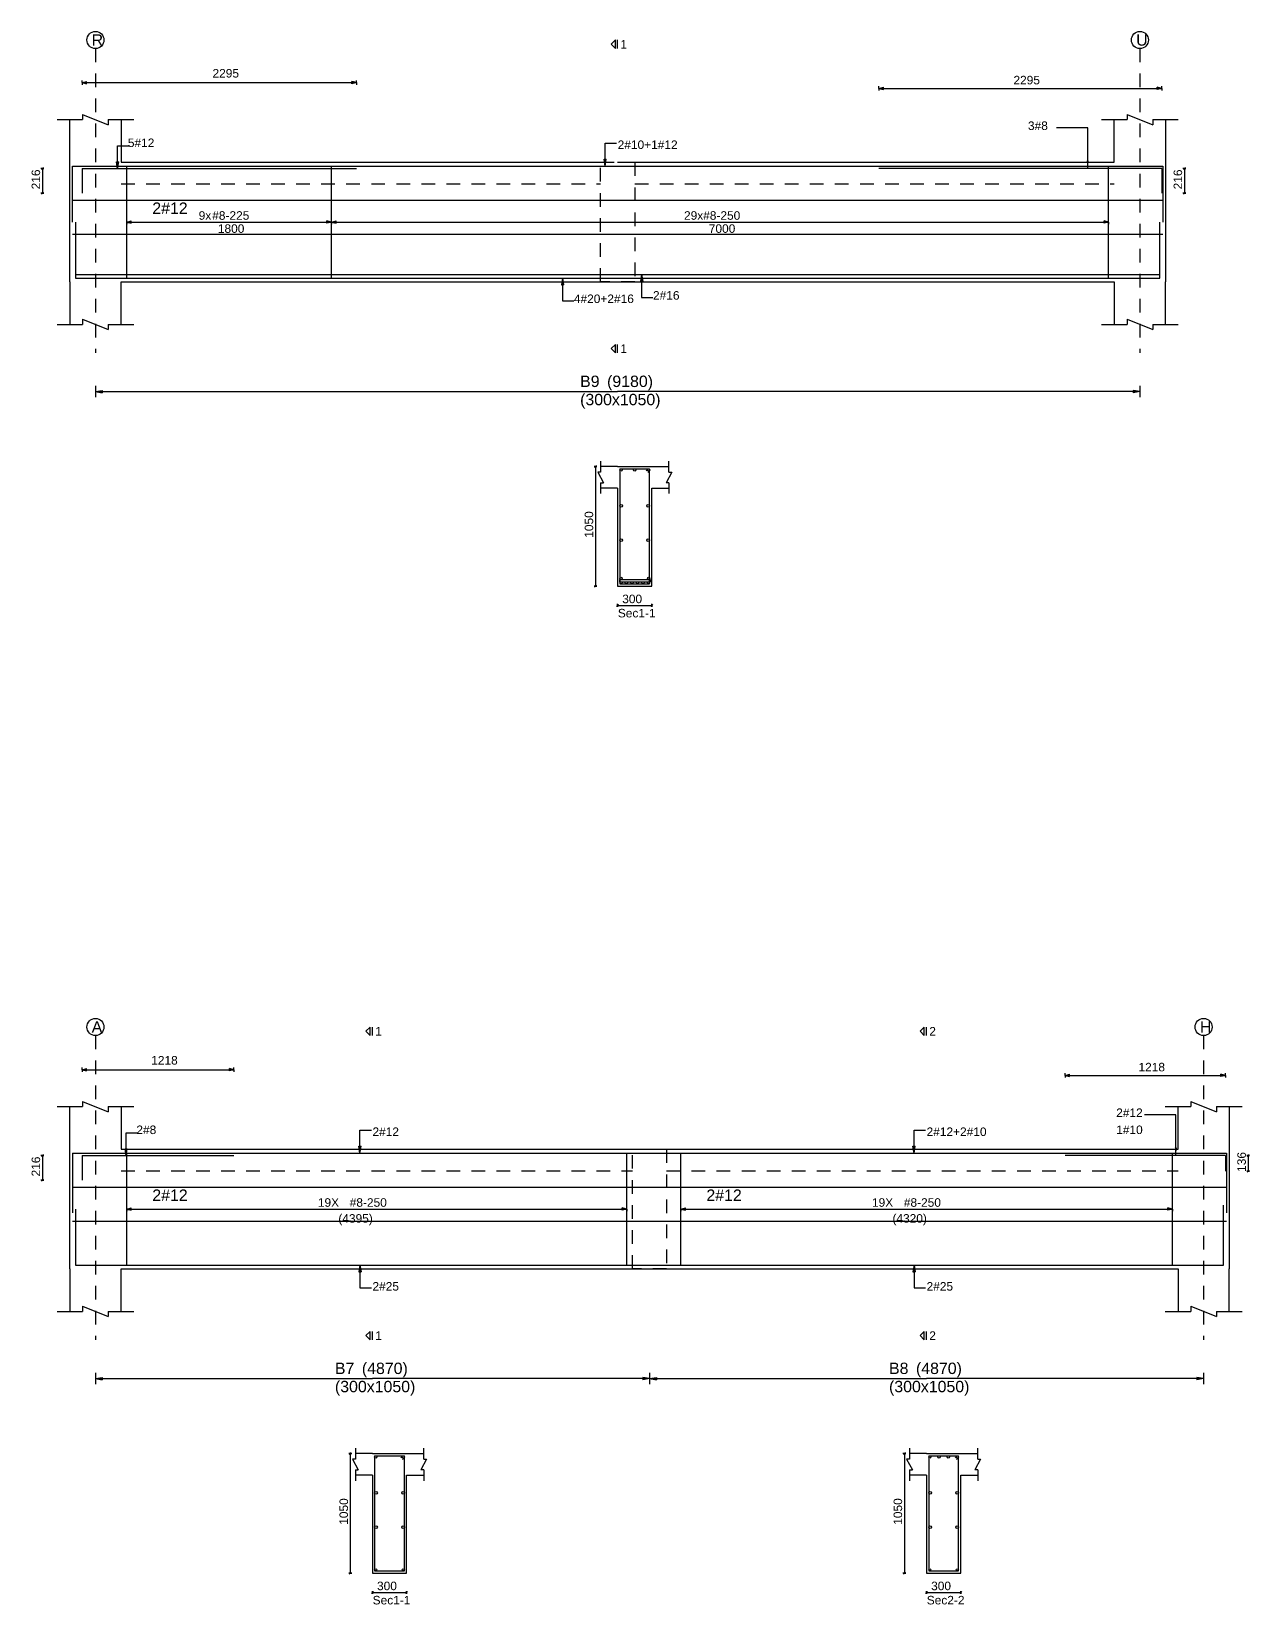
# Model space of a CAD drawing. Extents: x 0 to 98, y 3 to 248.
# Drawn here: x 0.44 to 11.14, y 95.08 to 108.91 of the extents above; entities that cross this region are included whole.
import ezdxf

# ---------------------------------------------------------------- set-up
doc = ezdxf.new("R2010")
doc.units = 0
doc.linetypes.add('ACAD_ISO02W100', pattern=[15, 12, -3])
for name, color, linetype in [('Axisline', 1, 'CONTINUOUS'), ('Axisline_Name', 2, 'CONTINUOUS'), ('Beam_bottombarlabeling', 2, 'CONTINUOUS'), ('Beam_Cross_Label', 4, 'CONTINUOUS'), ('Beam_CrossSection', 2, 'CONTINUOUS'), ('Beam_Dimensions_LS', 3, 'CONTINUOUS'), ('Beam_NameLS', 6, 'CONTINUOUS'), ('Beam_topbarsLabeling', 2, 'CONTINUOUS'), ('dim_all', 7, 'CONTINUOUS'), ('Extra_Topsteel_Labeling', 2, 'CONTINUOUS'), ('Extrabars', 7, 'CONTINUOUS'), ('Longsection', 2, 'CONTINUOUS'), ('main_botbars', 4, 'CONTINUOUS'), ('main_topbars', 4, 'CONTINUOUS'), ('SecondaryBeam', 2, 'CONTINUOUS'), ('SectionLine', 4, 'CONTINUOUS'), ('Sidefacebar', 140, 'CONTINUOUS'), ('Slabline', 253, 'CONTINUOUS'), ('Spacerbar', 7, 'CONTINUOUS'), ('span_dim', 7, 'CONTINUOUS'), ('spanline', 7, 'CONTINUOUS'), ('Stirrup_bar', 1, 'CONTINUOUS'), ('Stirrup_Dia_Spacing', 2, 'CONTINUOUS'), ('Stirrup_Length', 7, 'CONTINUOUS'), ('Stirrup_Numbers', 2, 'CONTINUOUS')]:
    doc.layers.add(name, color=color, linetype=linetype)
doc.styles.add('STRUDS_Arial', font='ARIAL.TTF', dxfattribs={"height": 0.04})

msp = doc.modelspace()

# ---------------------------------------------------------------- linework, layer by layer
at = {"layer": 'Axisline', "linetype": 'ACAD_ISO02W100', "ltscale": 0.01}
for p, q in [((1, 108.755), (1, 106.08)), ((10.18, 108.755), (10.18, 106.08)), ((1, 100.08), (1, 97.405)), ((10.74, 100.08), (10.74, 97.405))]:
    msp.add_line(p, q, dxfattribs=at)
at = {"layer": 'Axisline'}
for centre in [(1, 108.83), (10.18, 108.83), (1, 100.155), (10.74, 100.155)]:
    msp.add_circle(centre, 0.075, dxfattribs=at)
at = {"layer": 'Beam_bottombarlabeling'}
for p, q in [((5.105, 106.738), (5.095, 106.678)), ((5.105, 106.738), (5.105, 106.538)), ((5.105, 106.738), (5.115, 106.678)), ((5.8005, 106.768), (5.7905, 106.708)), ((5.8005, 106.768), (5.8005, 106.568)), ((5.8005, 106.768), (5.8105, 106.708)), ((5.095, 106.678), (5.115, 106.678)), ((5.7905, 106.708), (5.8105, 106.708)), ((5.105, 106.538), (5.205, 106.538)), ((5.8005, 106.568), (5.9005, 106.568)), ((3.325, 98.063), (3.315, 98.003)), ((3.325, 98.063), (3.325, 97.863)), ((3.325, 98.063), (3.335, 98.003)), ((8.195, 98.063), (8.185, 98.003)), ((8.195, 98.063), (8.195, 97.863)), ((8.195, 98.063), (8.205, 98.003)), ((3.315, 98.003), (3.335, 98.003)), ((8.185, 98.003), (8.205, 98.003)), ((3.325, 97.863), (3.425, 97.863)), ((8.195, 97.863), (8.295, 97.863))]:
    msp.add_line(p, q, dxfattribs=at)
for points in [[(5.105, 106.738), (5.095, 106.678), (5.105, 106.738), (5.115, 106.678)], [(5.8005, 106.768), (5.7905, 106.708), (5.8005, 106.768), (5.8105, 106.708)], [(3.325, 98.063), (3.315, 98.003), (3.325, 98.063), (3.335, 98.003)], [(8.195, 98.063), (8.185, 98.003), (8.195, 98.063), (8.205, 98.003)]]:
    msp.add_solid(points, dxfattribs=at)
at = {"layer": 'Beam_CrossSection'}
for p, q in [((5.44, 105.128), (5.44, 105.033)), ((5.59, 105.08), (5.44, 105.08)), ((5.59, 105.08), (5.89, 105.08)), ((5.59, 105.08), (5.59, 105.08)), ((5.89, 105.08), (5.89, 105.08)), ((5.89, 105.08), (6.04, 105.08)), ((6.04, 105.033), (6.04, 105.128)), ((5.44, 105.033), (5.415, 105.033)), ((5.415, 105.033), (5.465, 104.938)), ((6.065, 105.033), (6.015, 104.938)), ((6.04, 105.033), (6.065, 105.033)), ((5.44, 104.938), (5.44, 104.843)), ((5.44, 104.938), (5.465, 104.938)), ((5.59, 104.89), (5.44, 104.89)), ((5.59, 104.89), (5.59, 104.03)), ((5.89, 104.03), (5.89, 104.89)), ((5.89, 104.89), (6.04, 104.89)), ((6.04, 104.938), (6.015, 104.938)), ((6.04, 104.938), (6.04, 104.843)), ((5.59, 104.03), (5.89, 104.03)), ((3.285, 96.4525), (3.285, 96.3575)), ((3.435, 96.405), (3.285, 96.405)), ((3.435, 96.405), (3.735, 96.405)), ((3.435, 96.405), (3.435, 96.405)), ((3.735, 96.405), (3.735, 96.405)), ((3.735, 96.405), (3.885, 96.405)), ((3.885, 96.3575), (3.885, 96.4525)), ((8.155, 96.4525), (8.155, 96.3575)), ((8.305, 96.405), (8.155, 96.405)), ((8.305, 96.405), (8.605, 96.405)), ((8.305, 96.405), (8.305, 96.405)), ((8.605, 96.405), (8.605, 96.405)), ((8.605, 96.405), (8.755, 96.405)), ((8.755, 96.3575), (8.755, 96.4525)), ((3.285, 96.3575), (3.26, 96.3575)), ((3.26, 96.3575), (3.31, 96.2625)), ((3.285, 96.2625), (3.285, 96.1675)), ((3.285, 96.2625), (3.31, 96.2625)), ((3.91, 96.3575), (3.86, 96.2625)), ((3.885, 96.2625), (3.86, 96.2625)), ((3.885, 96.3575), (3.91, 96.3575)), ((3.885, 96.2625), (3.885, 96.1675)), ((8.155, 96.3575), (8.13, 96.3575)), ((8.13, 96.3575), (8.18, 96.2625)), ((8.155, 96.2625), (8.155, 96.1675)), ((8.155, 96.2625), (8.18, 96.2625)), ((8.78, 96.3575), (8.73, 96.2625)), ((8.755, 96.2625), (8.73, 96.2625)), ((8.755, 96.3575), (8.78, 96.3575)), ((8.755, 96.2625), (8.755, 96.1675)), ((3.435, 96.215), (3.285, 96.215)), ((3.435, 96.215), (3.435, 95.355)), ((3.735, 95.355), (3.735, 96.215)), ((3.735, 96.215), (3.885, 96.215)), ((8.305, 96.215), (8.155, 96.215)), ((8.305, 96.215), (8.305, 95.355)), ((8.605, 95.355), (8.605, 96.215)), ((8.605, 96.215), (8.755, 96.215)), ((3.435, 95.355), (3.735, 95.355)), ((8.305, 95.355), (8.605, 95.355))]:
    msp.add_line(p, q, dxfattribs=at)
at = {"layer": 'Beam_topbarsLabeling'}
for p, q in [((5.48, 107.722), (5.48, 107.922)), ((5.48, 107.922), (5.58, 107.922)), ((5.48, 107.722), (5.47, 107.782)), ((5.47, 107.782), (5.49, 107.782)), ((5.48, 107.722), (5.49, 107.782)), ((5.48, 107.782), (5.485, 107.782)), ((3.325, 99.047), (3.325, 99.247)), ((3.325, 99.247), (3.425, 99.247)), ((8.195, 99.047), (8.195, 99.247)), ((8.195, 99.247), (8.295, 99.247)), ((3.325, 99.047), (3.315, 99.107)), ((3.315, 99.107), (3.335, 99.107)), ((3.325, 99.047), (3.335, 99.107)), ((3.325, 99.107), (3.33, 99.107)), ((8.195, 99.047), (8.185, 99.107)), ((8.185, 99.107), (8.205, 99.107)), ((8.195, 99.047), (8.205, 99.107)), ((8.195, 99.107), (8.2, 99.107))]:
    msp.add_line(p, q, dxfattribs=at)
for points in [[(5.48, 107.722), (5.47, 107.782), (5.48, 107.722), (5.49, 107.782)], [(3.325, 99.047), (3.315, 99.107), (3.325, 99.047), (3.335, 99.107)], [(8.195, 99.047), (8.185, 99.107), (8.195, 99.047), (8.205, 99.107)]]:
    msp.add_solid(points, dxfattribs=at)
at = {"layer": 'dim_all'}
for p, q in [((0.883, 108.455), (0.883, 108.475)), ((0.883, 108.455), (0.883, 108.468)), ((0.883, 108.455), (0.883, 108.468)), ((0.883, 108.455), (0.923, 108.465)), ((0.883, 108.455), (0.883, 108.435)), ((0.883, 108.455), (0.923, 108.445)), ((0.883, 108.455), (0.883, 108.443)), ((0.883, 108.455), (0.883, 108.443)), ((0.883, 108.455), (3.295, 108.455)), ((0.923, 108.445), (0.923, 108.465)), ((3.295, 108.455), (3.255, 108.465)), ((3.255, 108.445), (3.255, 108.465)), ((3.295, 108.455), (3.255, 108.445)), ((3.295, 108.455), (3.295, 108.475)), ((3.295, 108.455), (3.295, 108.468)), ((3.295, 108.455), (3.295, 108.468)), ((3.295, 108.455), (3.295, 108.435)), ((3.295, 108.455), (3.295, 108.443)), ((3.295, 108.455), (3.295, 108.443)), ((7.885, 108.405), (7.885, 108.425)), ((7.885, 108.405), (7.885, 108.418)), ((7.885, 108.405), (7.885, 108.418)), ((7.885, 108.405), (7.925, 108.415)), ((7.885, 108.405), (7.885, 108.385)), ((7.885, 108.405), (7.925, 108.395)), ((7.885, 108.405), (7.885, 108.393)), ((7.885, 108.405), (7.885, 108.393)), ((7.885, 108.405), (10.372, 108.405)), ((7.925, 108.395), (7.925, 108.415)), ((10.372, 108.405), (10.332, 108.415)), ((10.332, 108.395), (10.332, 108.415)), ((10.372, 108.405), (10.332, 108.395)), ((10.372, 108.405), (10.372, 108.425)), ((10.372, 108.405), (10.372, 108.418)), ((10.372, 108.405), (10.372, 108.418)), ((10.372, 108.405), (10.372, 108.385)), ((10.372, 108.405), (10.372, 108.393)), ((10.372, 108.405), (10.372, 108.393)), ((0.534, 107.701), (0.5428, 107.709)), ((0.534, 107.701), (0.5428, 107.709)), ((10.571, 107.701), (10.5798, 107.709)), ((0.534, 107.701), (0.5215, 107.701)), ((0.534, 107.701), (0.5215, 107.701)), ((0.534, 107.701), (0.5252, 107.692)), ((0.534, 107.701), (0.5252, 107.692)), ((0.534, 107.701), (0.5465, 107.701)), ((0.534, 107.701), (0.534, 107.484)), ((0.534, 107.701), (0.5465, 107.701)), ((0.534, 107.701), (0.534, 107.484)), ((10.571, 107.701), (10.5585, 107.701)), ((10.571, 107.701), (10.5622, 107.692)), ((10.571, 107.701), (10.5835, 107.701)), ((10.571, 107.701), (10.571, 107.484)), ((0.534, 107.484), (0.5215, 107.484)), ((0.534, 107.484), (0.5215, 107.484)), ((0.534, 107.484), (0.5252, 107.475)), ((0.534, 107.484), (0.5252, 107.475)), ((0.534, 107.484), (0.5428, 107.493)), ((0.534, 107.484), (0.5428, 107.493)), ((0.534, 107.484), (0.5465, 107.484)), ((0.534, 107.484), (0.5465, 107.484)), ((10.571, 107.484), (10.5585, 107.484)), ((10.571, 107.484), (10.5622, 107.475)), ((10.571, 107.484), (10.5798, 107.493)), ((10.571, 107.484), (10.5835, 107.484)), ((5.395, 105.08), (5.3825, 105.08)), ((5.395, 105.08), (5.3862, 105.071)), ((5.395, 105.08), (5.4038, 105.089)), ((5.395, 105.08), (5.4075, 105.08)), ((5.395, 105.08), (5.395, 104.03)), ((5.395, 104.03), (5.3825, 104.03)), ((5.395, 104.03), (5.3862, 104.021)), ((5.395, 104.03), (5.4038, 104.039)), ((5.395, 104.03), (5.4075, 104.03)), ((5.59, 103.86), (5.5812, 103.851)), ((5.59, 103.86), (5.59, 103.873)), ((5.59, 103.86), (5.5988, 103.869)), ((5.59, 103.86), (5.59, 103.848)), ((5.59, 103.86), (5.89, 103.86)), ((5.89, 103.86), (5.8812, 103.851)), ((5.89, 103.86), (5.89, 103.873)), ((5.89, 103.86), (5.8988, 103.869)), ((5.89, 103.86), (5.89, 103.848)), ((0.883, 99.78), (0.883, 99.8)), ((0.883, 99.78), (0.883, 99.7925)), ((0.883, 99.78), (0.883, 99.7925)), ((0.883, 99.78), (0.923, 99.79)), ((0.883, 99.78), (0.883, 99.76)), ((0.883, 99.78), (0.923, 99.77)), ((0.883, 99.78), (0.883, 99.7675)), ((0.883, 99.78), (0.883, 99.7675)), ((0.883, 99.78), (2.2175, 99.78)), ((0.923, 99.77), (0.923, 99.79)), ((2.2175, 99.78), (2.1775, 99.79)), ((2.1775, 99.77), (2.1775, 99.79)), ((2.2175, 99.78), (2.1775, 99.77)), ((2.2175, 99.78), (2.2175, 99.8)), ((2.2175, 99.78), (2.2175, 99.7925)), ((2.2175, 99.78), (2.2175, 99.7925)), ((2.2175, 99.78), (2.2175, 99.76)), ((2.2175, 99.78), (2.2175, 99.7675)), ((2.2175, 99.78), (2.2175, 99.7675)), ((9.5225, 99.73), (9.5225, 99.75)), ((9.5225, 99.73), (9.5225, 99.75)), ((9.5225, 99.73), (9.5225, 99.7425)), ((9.5225, 99.73), (9.5225, 99.7425)), ((9.5225, 99.73), (9.5225, 99.7425)), ((9.5225, 99.73), (9.5225, 99.7425)), ((9.5225, 99.73), (9.5625, 99.74)), ((9.5225, 99.73), (9.5625, 99.74)), ((9.5225, 99.73), (9.5225, 99.71)), ((9.5225, 99.73), (9.5625, 99.72)), ((9.5225, 99.73), (9.5225, 99.7175)), ((9.5225, 99.73), (9.5225, 99.7175)), ((9.5225, 99.73), (10.932, 99.73)), ((9.5225, 99.73), (9.5225, 99.71)), ((9.5225, 99.73), (9.5625, 99.72)), ((9.5225, 99.73), (9.5225, 99.7175)), ((9.5225, 99.73), (9.5225, 99.7175)), ((9.5225, 99.73), (10.932, 99.73)), ((9.5625, 99.72), (9.5625, 99.74)), ((9.5625, 99.72), (9.5625, 99.74)), ((10.932, 99.73), (10.892, 99.74)), ((10.892, 99.72), (10.892, 99.74)), ((10.932, 99.73), (10.892, 99.74)), ((10.892, 99.72), (10.892, 99.74)), ((10.932, 99.73), (10.892, 99.72)), ((10.932, 99.73), (10.892, 99.72)), ((10.932, 99.73), (10.932, 99.75)), ((10.932, 99.73), (10.932, 99.75)), ((10.932, 99.73), (10.932, 99.7425)), ((10.932, 99.73), (10.932, 99.7425)), ((10.932, 99.73), (10.932, 99.7425)), ((10.932, 99.73), (10.932, 99.7425)), ((10.932, 99.73), (10.932, 99.71)), ((10.932, 99.73), (10.932, 99.7175)), ((10.932, 99.73), (10.932, 99.7175)), ((10.932, 99.73), (10.932, 99.71)), ((10.932, 99.73), (10.932, 99.7175)), ((10.932, 99.73), (10.932, 99.7175)), ((0.534, 99.0245), (0.5215, 99.0245)), ((0.534, 99.0245), (0.5215, 99.0245)), ((0.534, 99.0245), (0.5252, 99.0157)), ((0.534, 99.0245), (0.5252, 99.0157)), ((0.534, 99.0245), (0.5428, 99.0334)), ((0.534, 99.0245), (0.5428, 99.0334)), ((0.534, 99.0245), (0.5465, 99.0245)), ((0.534, 99.0245), (0.534, 98.8082)), ((0.534, 99.0245), (0.5465, 99.0245)), ((0.534, 99.0245), (0.534, 98.8082)), ((11.131, 99.0245), (11.1185, 99.0245)), ((11.131, 99.0245), (11.1185, 99.0245)), ((11.131, 99.0245), (11.1222, 99.0157)), ((11.131, 99.0245), (11.1222, 99.0157)), ((11.131, 99.0245), (11.1398, 99.0334)), ((11.131, 99.0245), (11.1398, 99.0334)), ((11.131, 99.0245), (11.1435, 99.0245)), ((11.131, 99.0245), (11.131, 98.8888)), ((11.131, 99.0245), (11.1435, 99.0245)), ((11.131, 99.0245), (11.131, 98.8888)), ((11.131, 98.8888), (11.1185, 98.8888)), ((11.131, 98.8888), (11.1185, 98.8888)), ((11.131, 98.8888), (11.1222, 98.8799)), ((11.131, 98.8888), (11.1222, 98.8799)), ((11.131, 98.8888), (11.1398, 98.8976)), ((11.131, 98.8888), (11.1398, 98.8976)), ((11.131, 98.8888), (11.1435, 98.8888)), ((11.131, 98.8888), (11.1435, 98.8888)), ((0.534, 98.8082), (0.5215, 98.8082)), ((0.534, 98.8082), (0.5215, 98.8082)), ((0.534, 98.8082), (0.5252, 98.7994)), ((0.534, 98.8082), (0.5252, 98.7994)), ((0.534, 98.8082), (0.5428, 98.817)), ((0.534, 98.8082), (0.5428, 98.817)), ((0.534, 98.8082), (0.5465, 98.8082)), ((0.534, 98.8082), (0.5465, 98.8082)), ((3.24, 96.405), (3.2275, 96.405)), ((3.24, 96.405), (3.2312, 96.3962)), ((3.24, 96.405), (3.2488, 96.4138)), ((3.24, 96.405), (3.2525, 96.405)), ((3.24, 96.405), (3.24, 95.355)), ((8.11, 96.405), (8.0975, 96.405)), ((8.11, 96.405), (8.1012, 96.3962)), ((8.11, 96.405), (8.1188, 96.4138)), ((8.11, 96.405), (8.1225, 96.405)), ((8.11, 96.405), (8.11, 95.355)), ((3.24, 95.355), (3.2275, 95.355)), ((3.24, 95.355), (3.2312, 95.3462)), ((3.24, 95.355), (3.2488, 95.3638)), ((3.24, 95.355), (3.2525, 95.355)), ((8.11, 95.355), (8.0975, 95.355)), ((8.11, 95.355), (8.1012, 95.3462)), ((8.11, 95.355), (8.1188, 95.3638)), ((8.11, 95.355), (8.1225, 95.355)), ((3.435, 95.185), (3.4262, 95.1762)), ((3.435, 95.185), (3.435, 95.1975)), ((3.435, 95.185), (3.4438, 95.1938)), ((3.435, 95.185), (3.435, 95.1725)), ((3.435, 95.185), (3.735, 95.185)), ((3.735, 95.185), (3.7262, 95.1762)), ((3.735, 95.185), (3.735, 95.1975)), ((3.735, 95.185), (3.7438, 95.1938)), ((3.735, 95.185), (3.735, 95.1725)), ((8.305, 95.185), (8.2962, 95.1762)), ((8.305, 95.185), (8.305, 95.1975)), ((8.305, 95.185), (8.3138, 95.1938)), ((8.305, 95.185), (8.305, 95.1725)), ((8.305, 95.185), (8.605, 95.185)), ((8.605, 95.185), (8.5962, 95.1762)), ((8.605, 95.185), (8.605, 95.1975)), ((8.605, 95.185), (8.6138, 95.1938)), ((8.605, 95.185), (8.605, 95.1725))]:
    msp.add_line(p, q, dxfattribs=at)
for points in [[(0.883, 108.455), (0.923, 108.465), (0.883, 108.455), (0.923, 108.445)], [(3.295, 108.455), (3.255, 108.465), (3.295, 108.455), (3.255, 108.445)], [(7.885, 108.405), (7.925, 108.415), (7.885, 108.405), (7.925, 108.395)], [(10.372, 108.405), (10.332, 108.415), (10.372, 108.405), (10.332, 108.395)], [(0.883, 99.78), (0.923, 99.79), (0.883, 99.78), (0.923, 99.77)], [(2.2175, 99.78), (2.1775, 99.79), (2.2175, 99.78), (2.1775, 99.77)], [(9.5225, 99.73), (9.5625, 99.74), (9.5225, 99.73), (9.5625, 99.72)], [(9.5225, 99.73), (9.5625, 99.74), (9.5225, 99.73), (9.5625, 99.72)], [(10.932, 99.73), (10.892, 99.74), (10.932, 99.73), (10.892, 99.72)], [(10.932, 99.73), (10.892, 99.74), (10.932, 99.73), (10.892, 99.72)]]:
    msp.add_solid(points, dxfattribs=at)
at = {"layer": 'Extra_Topsteel_Labeling'}
for p, q in [((9.721, 108.059), (9.446, 108.059)), ((9.721, 107.709), (9.721, 108.059)), ((1.195, 107.699), (1.195, 107.899)), ((1.195, 107.899), (1.295, 107.899)), ((1.195, 107.699), (1.185, 107.759)), ((1.185, 107.759), (1.205, 107.759)), ((1.195, 107.699), (1.205, 107.759)), ((1.195, 107.759), (1.2, 107.759)), ((10.4965, 99.384), (10.2215, 99.384)), ((10.4965, 99.034), (10.4965, 99.384)), ((1.27, 99.024), (1.27, 99.224)), ((1.27, 99.224), (1.37, 99.224)), ((1.27, 99.024), (1.26, 99.084)), ((1.26, 99.084), (1.28, 99.084)), ((1.27, 99.024), (1.28, 99.084)), ((1.27, 99.084), (1.275, 99.084))]:
    msp.add_line(p, q, dxfattribs=at)
for points in [[(1.195, 107.699), (1.185, 107.759), (1.195, 107.699), (1.205, 107.759)], [(9.721, 107.709), (9.711, 107.769), (9.721, 107.709), (9.731, 107.769)], [(1.27, 99.024), (1.26, 99.084), (1.27, 99.024), (1.28, 99.084)], [(10.4965, 99.034), (10.4865, 99.094), (10.4965, 99.034), (10.5065, 99.094)]]:
    msp.add_solid(points, dxfattribs=at)
at = {"layer": 'Extrabars'}
for p, q in [((0.883, 107.701), (0.883, 107.484)), ((0.883, 107.701), (3.295, 107.701)), ((10.372, 107.701), (7.885, 107.701)), ((10.372, 107.701), (10.372, 107.484)), ((0.883, 99.0245), (0.883, 98.8082)), ((0.883, 99.0245), (2.2175, 99.0245)), ((10.932, 99.0245), (9.5225, 99.0245)), ((10.932, 99.0245), (9.5225, 99.0245)), ((10.932, 99.0245), (10.932, 98.8888)), ((10.932, 99.0245), (10.932, 98.8888))]:
    msp.add_line(p, q, dxfattribs=at)
at = {"layer": 'Longsection'}
for p, q in [((0.6625, 108.13), (0.775, 108.13)), ((0.6625, 108.13), (0.8875, 108.13)), ((0.775, 107.755), (0.775, 108.13)), ((0.8875, 108.175), (0.8875, 108.13)), ((0.8875, 108.175), (1.1125, 108.085)), ((1.1125, 108.13), (1.1125, 108.085)), ((1.1125, 108.13), (1.3375, 108.13)), ((1.225, 108.13), (1.225, 107.755)), ((9.8425, 108.13), (9.955, 108.13)), ((9.8425, 108.13), (10.0675, 108.13)), ((9.955, 107.755), (9.955, 108.13)), ((10.0675, 108.175), (10.0675, 108.13)), ((10.0675, 108.175), (10.2925, 108.085)), ((10.2925, 108.13), (10.2925, 108.085)), ((10.2925, 108.13), (10.5175, 108.13)), ((10.405, 108.13), (10.405, 107.755)), ((0.775, 106.705), (0.775, 107.755)), ((1, 107.755), (1, 107.755)), ((1.225, 107.755), (5.44, 107.755)), ((5.59, 107.755), (9.955, 107.755)), ((10.405, 107.755), (10.405, 106.705)), ((0.775, 106.705), (0.775, 106.33)), ((1.225, 106.33), (1.225, 106.705)), ((1.225, 106.705), (5.44, 106.705)), ((5.44, 106.705), (9.955, 106.705)), ((9.955, 106.705), (9.955, 106.33)), ((10.405, 106.33), (10.405, 106.705)), ((0.6625, 106.33), (0.775, 106.33)), ((0.6625, 106.33), (0.8875, 106.33)), ((0.8875, 106.375), (0.8875, 106.33)), ((0.8875, 106.375), (1.1125, 106.285)), ((1.1125, 106.33), (1.1125, 106.285)), ((1.1125, 106.33), (1.3375, 106.33)), ((9.8425, 106.33), (9.955, 106.33)), ((9.8425, 106.33), (10.0675, 106.33)), ((10.0675, 106.375), (10.0675, 106.33)), ((10.0675, 106.375), (10.2925, 106.285)), ((10.2925, 106.33), (10.2925, 106.285)), ((10.2925, 106.33), (10.5175, 106.33)), ((0.6625, 99.455), (0.775, 99.455)), ((0.6625, 99.455), (0.8875, 99.455)), ((0.775, 99.08), (0.775, 99.455)), ((0.8875, 99.5), (0.8875, 99.455)), ((0.8875, 99.5), (1.1125, 99.41)), ((1.1125, 99.455), (1.1125, 99.41)), ((1.1125, 99.455), (1.3375, 99.455)), ((1.225, 99.455), (1.225, 99.08)), ((10.4025, 99.455), (10.515, 99.455)), ((10.4025, 99.455), (10.6275, 99.455)), ((10.515, 99.08), (10.515, 99.455)), ((10.6275, 99.5), (10.6275, 99.455)), ((10.6275, 99.5), (10.8525, 99.41)), ((10.8525, 99.455), (10.8525, 99.41)), ((10.8525, 99.455), (11.0775, 99.455)), ((10.965, 99.455), (10.965, 99.08)), ((0.775, 98.03), (0.775, 99.08)), ((1, 99.08), (1, 99.08)), ((1.225, 99.08), (6.02, 99.08)), ((5.87, 99.08), (10.515, 99.08)), ((10.965, 99.08), (10.965, 98.03)), ((0.775, 98.03), (0.775, 97.655)), ((1.225, 97.655), (1.225, 98.03)), ((1.225, 98.03), (5.72, 98.03)), ((5.72, 98.03), (10.515, 98.03)), ((10.515, 98.03), (10.515, 97.655)), ((10.965, 97.655), (10.965, 98.03)), ((0.6625, 97.655), (0.775, 97.655)), ((0.6625, 97.655), (0.8875, 97.655)), ((0.8875, 97.7), (0.8875, 97.655)), ((0.8875, 97.7), (1.1125, 97.61)), ((1.1125, 97.655), (1.1125, 97.61)), ((1.1125, 97.655), (1.3375, 97.655)), ((10.4025, 97.655), (10.515, 97.655)), ((10.4025, 97.655), (10.6275, 97.655)), ((10.6275, 97.7), (10.6275, 97.655)), ((10.6275, 97.7), (10.8525, 97.61)), ((10.8525, 97.655), (10.8525, 97.61)), ((10.8525, 97.655), (11.0775, 97.655))]:
    msp.add_line(p, q, dxfattribs=at)
at = {"layer": 'main_botbars'}
for p, q in [((0.8, 107.23), (0.8, 107.722)), ((0.8, 107.722), (10.38, 107.722)), ((10.38, 107.722), (10.38, 107.23)), ((0.825, 107.23), (0.825, 106.738)), ((0.825, 107.23), (0.825, 106.768)), ((10.355, 106.738), (10.355, 107.23)), ((10.355, 106.768), (10.355, 107.23)), ((0.825, 106.768), (10.355, 106.768)), ((0.825, 106.738), (10.355, 106.738)), ((0.8, 99.047), (0.8, 98.522)), ((0.8, 99.047), (5.995, 99.047)), ((5.745, 99.047), (10.94, 99.047)), ((10.94, 99.047), (10.94, 98.522)), ((10.915, 98.063), (10.915, 98.588)), ((0.825, 98.555), (0.825, 98.063)), ((0.825, 98.063), (5.97, 98.063)), ((5.77, 98.063), (10.915, 98.063)), ((5.97, 98.063), (5.97, 98.063))]:
    msp.add_line(p, q, dxfattribs=at)
for centre in [(5.6188, 104.099), (5.6188, 104.059), (5.6673, 104.059), (5.7158, 104.059), (5.7643, 104.059), (5.8128, 104.059), (5.8613, 104.099), (5.8613, 104.059), (3.4638, 95.3838), (3.7062, 95.3838), (8.3338, 95.3838), (8.5762, 95.3838)]:
    msp.add_circle(centre, 0.01, dxfattribs=at)
at = {"layer": 'main_topbars'}
for centre in [(5.6188, 105.051), (5.74, 105.051), (5.8613, 105.051), (3.4638, 96.3763), (3.7062, 96.3763), (8.3338, 96.3763), (8.4146, 96.3763), (8.4954, 96.3763), (8.5762, 96.3763)]:
    msp.add_circle(centre, 0.01, dxfattribs=at)
at = {"layer": 'SecondaryBeam', "linetype": 'ACAD_ISO02W100', "ltscale": 0.01}
for p, q in [((5.44, 107.755), (5.74, 107.755)), ((5.44, 106.705), (5.44, 107.755)), ((5.74, 107.755), (5.74, 106.705)), ((5.74, 106.705), (5.44, 106.705)), ((5.72, 99.08), (6.02, 99.08)), ((5.72, 98.03), (5.72, 99.08)), ((6.02, 99.08), (6.02, 98.03)), ((6.02, 98.03), (5.72, 98.03))]:
    msp.add_line(p, q, dxfattribs=at)
at = {"layer": 'SectionLine'}
for p, q in [((5.57, 108.83), (5.5325, 108.793)), ((5.57, 108.755), (5.57, 108.83)), ((5.59, 108.755), (5.59, 108.83)), ((5.57, 108.755), (5.5325, 108.793)), ((5.57, 106.155), (5.5325, 106.118)), ((5.57, 106.08), (5.5325, 106.118)), ((5.57, 106.08), (5.57, 106.155)), ((5.59, 106.08), (5.59, 106.155)), ((3.415, 100.155), (3.3775, 100.118)), ((3.415, 100.08), (3.3775, 100.118)), ((3.415, 100.08), (3.415, 100.155)), ((3.435, 100.08), (3.435, 100.155)), ((8.285, 100.155), (8.2475, 100.118)), ((8.285, 100.08), (8.2475, 100.118)), ((8.285, 100.08), (8.285, 100.155)), ((8.305, 100.08), (8.305, 100.155)), ((3.415, 97.48), (3.3775, 97.4425)), ((3.415, 97.405), (3.415, 97.48)), ((3.435, 97.405), (3.435, 97.48)), ((8.285, 97.48), (8.2475, 97.4425)), ((8.285, 97.405), (8.285, 97.48)), ((8.305, 97.405), (8.305, 97.48)), ((3.415, 97.405), (3.3775, 97.4425)), ((8.285, 97.405), (8.2475, 97.4425))]:
    msp.add_line(p, q, dxfattribs=at)
at = {"layer": 'Sidefacebar'}
for p, q in [((0.8, 107.422), (10.38, 107.422)), ((0.8, 107.122), (10.38, 107.122)), ((0.8, 98.747), (5.995, 98.747)), ((5.745, 98.747), (10.94, 98.747)), ((0.8, 98.447), (5.995, 98.447)), ((5.745, 98.447), (10.94, 98.447))]:
    msp.add_line(p, q, dxfattribs=at)
for centre in [(5.621, 104.735), (5.859, 104.735), (5.621, 104.435), (5.859, 104.435), (3.466, 96.06), (3.704, 96.06), (8.336, 96.06), (8.574, 96.06), (3.466, 95.76), (3.704, 95.76), (8.336, 95.76), (8.574, 95.76)]:
    msp.add_circle(centre, 0.012, dxfattribs=at)
at = {"layer": 'Slabline', "linetype": 'ACAD_ISO02W100', "ltscale": 0.01}
for p, q in [((1.225, 107.565), (5.44, 107.565)), ((5.74, 107.565), (9.955, 107.565)), ((1.225, 98.89), (5.72, 98.89)), ((6.02, 98.89), (10.515, 98.89))]:
    msp.add_line(p, q, dxfattribs=at)
at = {"layer": 'Spacerbar'}
for p, q in [((5.6057, 104.089), (5.8742, 104.089)), ((5.6057, 104.089), (5.6057, 104.069)), ((5.6057, 104.069), (5.8742, 104.069)), ((5.8742, 104.089), (5.8742, 104.069))]:
    msp.add_line(p, q, dxfattribs=at)
at = {"layer": 'spanline'}
for p, q in [((1, 105.79), (1, 105.69)), ((10.18, 105.79), (10.18, 105.69)), ((1, 105.74), (1.06, 105.75)), ((1, 105.74), (5.59, 105.74)), ((1, 105.74), (1.06, 105.73)), ((1.06, 105.75), (1.06, 105.73)), ((10.18, 105.74), (5.59, 105.74)), ((10.18, 105.74), (10.12, 105.75)), ((10.12, 105.75), (10.12, 105.73)), ((10.18, 105.74), (10.12, 105.73)), ((1, 97.115), (1, 97.015)), ((1, 97.065), (1.06, 97.075)), ((1, 97.065), (3.435, 97.065)), ((1, 97.065), (1.06, 97.055)), ((1.06, 97.075), (1.06, 97.055)), ((5.87, 97.065), (3.435, 97.065)), ((5.87, 97.065), (5.81, 97.075)), ((5.81, 97.075), (5.81, 97.055)), ((5.87, 97.065), (5.81, 97.055)), ((5.87, 97.115), (5.87, 97.015)), ((5.87, 97.115), (5.87, 97.015)), ((5.87, 97.065), (5.93, 97.075)), ((5.87, 97.065), (8.305, 97.065)), ((5.87, 97.065), (5.93, 97.055)), ((5.93, 97.075), (5.93, 97.055)), ((10.74, 97.065), (8.305, 97.065)), ((10.74, 97.065), (10.68, 97.075)), ((10.68, 97.075), (10.68, 97.055)), ((10.74, 97.065), (10.68, 97.055)), ((10.74, 97.115), (10.74, 97.015))]:
    msp.add_line(p, q, dxfattribs=at)
for points in [[(1, 105.74), (1.06, 105.75), (1, 105.74), (1.06, 105.73)], [(10.18, 105.74), (10.12, 105.75), (10.18, 105.74), (10.12, 105.73)], [(1, 97.065), (1.06, 97.075), (1, 97.065), (1.06, 97.055)], [(5.87, 97.065), (5.81, 97.075), (5.87, 97.065), (5.81, 97.055)], [(5.87, 97.065), (5.93, 97.075), (5.87, 97.065), (5.93, 97.055)], [(10.74, 97.065), (10.68, 97.075), (10.74, 97.065), (10.68, 97.055)]]:
    msp.add_solid(points, dxfattribs=at)
at = {"layer": 'Stirrup_bar'}
for p, q in [((1.275, 106.738), (1.275, 107.722)), ((3.075, 106.738), (3.075, 107.722)), ((9.905, 106.738), (9.905, 107.722)), ((5.6087, 105.061), (5.6087, 104.049)), ((5.6087, 105.061), (5.8712, 105.061)), ((5.8542, 105.058), (5.84, 105.044)), ((5.8683, 105.044), (5.8542, 105.03)), ((5.8712, 104.049), (5.8712, 105.061)), ((5.6087, 104.049), (5.8712, 104.049)), ((1.275, 98.063), (1.275, 99.047)), ((5.67, 98.063), (5.67, 99.047)), ((6.145, 98.063), (6.145, 99.047)), ((10.465, 98.063), (10.465, 99.047)), ((3.4537, 96.3863), (3.4537, 95.3738)), ((3.4537, 96.3863), (3.7163, 96.3863)), ((3.6992, 96.3833), (3.685, 96.3692)), ((3.7133, 96.3692), (3.6992, 96.355)), ((3.7163, 95.3738), (3.7163, 96.3863)), ((8.3238, 96.3863), (8.3238, 95.3738)), ((8.3238, 96.3863), (8.5862, 96.3863)), ((8.5692, 96.3833), (8.555, 96.3692)), ((8.5833, 96.3692), (8.5692, 96.355)), ((8.5862, 95.3738), (8.5862, 96.3863)), ((3.4537, 95.3738), (3.7163, 95.3738)), ((8.3238, 95.3738), (8.5862, 95.3738))]:
    msp.add_line(p, q, dxfattribs=at)
at = {"layer": 'Stirrup_Length'}
for p, q in [((1.275, 107.23), (1.275, 107.25)), ((1.275, 107.23), (1.315, 107.24)), ((1.275, 107.23), (9.905, 107.23)), ((1.275, 107.23), (1.275, 107.21)), ((1.275, 107.23), (1.315, 107.22)), ((1.315, 107.22), (1.315, 107.24)), ((3.075, 107.23), (3.035, 107.24)), ((3.035, 107.22), (3.035, 107.24)), ((3.075, 107.23), (3.035, 107.22)), ((3.075, 107.23), (3.075, 107.25)), ((3.075, 107.23), (3.075, 107.25)), ((3.075, 107.23), (3.115, 107.24)), ((3.075, 107.23), (3.075, 107.21)), ((3.075, 107.23), (3.115, 107.22)), ((3.075, 107.23), (3.075, 107.21)), ((3.115, 107.22), (3.115, 107.24)), ((9.905, 107.23), (9.865, 107.24)), ((9.865, 107.22), (9.865, 107.24)), ((9.905, 107.23), (9.865, 107.22)), ((9.905, 107.23), (9.905, 107.25)), ((9.905, 107.23), (9.905, 107.21)), ((1.275, 98.555), (1.275, 98.575)), ((1.275, 98.555), (1.315, 98.565)), ((1.275, 98.555), (5.67, 98.555)), ((1.275, 98.555), (1.275, 98.535)), ((1.275, 98.555), (1.315, 98.545)), ((1.315, 98.545), (1.315, 98.565)), ((5.67, 98.555), (5.63, 98.565)), ((5.63, 98.545), (5.63, 98.565)), ((5.67, 98.555), (5.63, 98.545)), ((5.67, 98.555), (5.67, 98.575)), ((5.67, 98.555), (5.67, 98.535)), ((6.145, 98.555), (6.145, 98.575)), ((6.145, 98.555), (6.185, 98.565)), ((6.145, 98.555), (10.465, 98.555)), ((6.145, 98.555), (6.145, 98.535)), ((6.145, 98.555), (6.185, 98.545)), ((6.185, 98.545), (6.185, 98.565)), ((10.465, 98.555), (10.425, 98.565)), ((10.425, 98.545), (10.425, 98.565)), ((10.465, 98.555), (10.425, 98.545)), ((10.465, 98.555), (10.465, 98.575)), ((10.465, 98.555), (10.465, 98.535))]:
    msp.add_line(p, q, dxfattribs=at)
for points in [[(1.275, 107.23), (1.315, 107.24), (1.275, 107.23), (1.315, 107.22)], [(3.075, 107.23), (3.035, 107.24), (3.075, 107.23), (3.035, 107.22)], [(3.075, 107.23), (3.115, 107.24), (3.075, 107.23), (3.115, 107.22)], [(9.905, 107.23), (9.865, 107.24), (9.905, 107.23), (9.865, 107.22)], [(1.275, 98.555), (1.315, 98.565), (1.275, 98.555), (1.315, 98.545)], [(5.67, 98.555), (5.63, 98.565), (5.67, 98.555), (5.63, 98.545)], [(6.145, 98.555), (6.185, 98.565), (6.145, 98.555), (6.185, 98.545)], [(10.465, 98.555), (10.425, 98.565), (10.465, 98.555), (10.425, 98.545)]]:
    msp.add_solid(points, dxfattribs=at)

# ---------------------------------------------------------------- texts
at = {"layer": 'Axisline_Name', "style": 'STRUDS_Arial'}
for s, p in [('R', (0.967, 108.78)), ('U', (10.147, 108.78)), ('A', (0.967, 100.105)), ('H', (10.707, 100.105))]:
    msp.add_text(s, height=0.1, dxfattribs=at).set_placement(p)
at = {"layer": 'Beam_bottombarlabeling', "style": 'STRUDS_Arial'}
for s, p in [('2#16', (5.9005, 106.548)), ('4#20+2#16', (5.205, 106.518)), ('2#25', (3.435, 97.838)), ('2#25', (8.305, 97.838))]:
    msp.add_text(s, height=0.075, dxfattribs=at).set_placement(p)
at = {"layer": 'Beam_Cross_Label', "style": 'STRUDS_Arial'}
for s, p in [('Sec1-1', (5.5915, 103.755)), ('Sec1-1', (3.4365, 95.08)), ('Sec2-2', (8.3065, 95.08))]:
    msp.add_text(s, height=0.075, dxfattribs=at).set_placement(p)
at = {"layer": 'Beam_Dimensions_LS', "style": 'STRUDS_Arial'}
for p in [(5.26, 105.62), (3.105, 96.945), (7.975, 96.945)]:
    msp.add_text('(300x1050)', height=0.1, dxfattribs=at).set_placement(p)
at = {"layer": 'Beam_NameLS', "style": 'STRUDS_Arial'}
for s, p in [('B9', (5.26, 105.78)), ('B7', (3.105, 97.105)), ('B8', (7.975, 97.105))]:
    msp.add_text(s, height=0.1, dxfattribs=at).set_placement(p)
at = {"layer": 'Beam_topbarsLabeling', "style": 'STRUDS_Arial'}
for s, p in [('2#10+1#12', (5.59, 107.872)), ('2#12', (3.435, 99.197)), ('2#12+2#10', (8.305, 99.197))]:
    msp.add_text(s, height=0.075, dxfattribs=at).set_placement(p)
at = {"layer": 'dim_all', "style": 'STRUDS_Arial'}
for s, p in [('2295', (2.029, 108.5)), ('2295', (9.0685, 108.44)), ('300', (5.63, 103.88)), ('1218', (1.4903, 99.825)), ('1218', (10.1673, 99.765)), ('1218', (10.1673, 99.765)), ('300', (3.475, 95.205)), ('300', (8.345, 95.205))]:
    msp.add_text(s, height=0.075, dxfattribs=at).set_placement(p)
for s, p in [('216', (0.514, 107.517)), ('216', (0.514, 107.517)), ('216', (10.551, 107.517)), ('1050', (5.375, 104.455)), ('216', (0.514, 98.8414)), ('216', (0.514, 98.8414)), ('136', (11.111, 98.8816)), ('136', (11.111, 98.8816)), ('1050', (3.22, 95.78)), ('1050', (8.09, 95.78))]:
    msp.add_text(s, height=0.075, rotation=90, dxfattribs=at).set_placement(p)
at = {"layer": 'Extra_Topsteel_Labeling', "style": 'STRUDS_Arial'}
for s, p in [('3#8', (9.196, 108.039)), ('5#12', (1.285, 107.889)), ('2#12', (9.9715, 99.364)), ('2#8', (1.36, 99.214)), ('1#10', (9.9715, 99.214))]:
    msp.add_text(s, height=0.075, dxfattribs=at).set_placement(p)
at = {"layer": 'SectionLine', "style": 'STRUDS_Arial'}
for s, p in [('1', (5.614, 108.755)), ('1', (5.614, 106.08)), ('1', (3.459, 100.08)), ('2', (8.329, 100.08)), ('1', (3.459, 97.405)), ('2', (8.329, 97.405))]:
    msp.add_text(s, height=0.075, dxfattribs=at).set_placement(p)
at = {"layer": 'Sidefacebar', "style": 'STRUDS_Arial'}
for p in [(1.5, 107.302), (1.5, 98.627), (6.37, 98.627)]:
    msp.add_text('2#12', height=0.1, dxfattribs=at).set_placement(p)
at = {"layer": 'span_dim', "style": 'STRUDS_Arial'}
for s, p in [(' (9180) ', (5.458, 105.78)), (' (4870) ', (3.303, 97.105)), (' (4870) ', (8.173, 97.105))]:
    msp.add_text(s, height=0.1, dxfattribs=at).set_placement(p)
at = {"layer": 'Stirrup_Dia_Spacing', "style": 'STRUDS_Arial'}
for s, p in [('#8-225', (2.0265, 107.25)), ('#8-250', (6.3415, 107.25)), ('1800', (2.076, 107.135)), ('7000', (6.391, 107.135)), ('#8-250', (3.235, 98.575)), ('#8-250', (8.105, 98.575))]:
    msp.add_text(s, height=0.075, dxfattribs=at).set_placement(p)
at = {"layer": 'Stirrup_Length', "style": 'STRUDS_Arial'}
for s, p in [('(4395)', (3.135, 98.435)), ('(4320)', (8.005, 98.435))]:
    msp.add_text(s, height=0.075, dxfattribs=at).set_placement(p)
at = {"layer": 'Stirrup_Numbers', "style": 'STRUDS_Arial'}
for s, p in [('9x', (1.9075, 107.25)), ('29x', (6.173, 107.25)), ('19X', (2.955, 98.575)), ('19X', (7.825, 98.575))]:
    msp.add_text(s, height=0.075, dxfattribs=at).set_placement(p)

doc.saveas('drawing.dxf')
